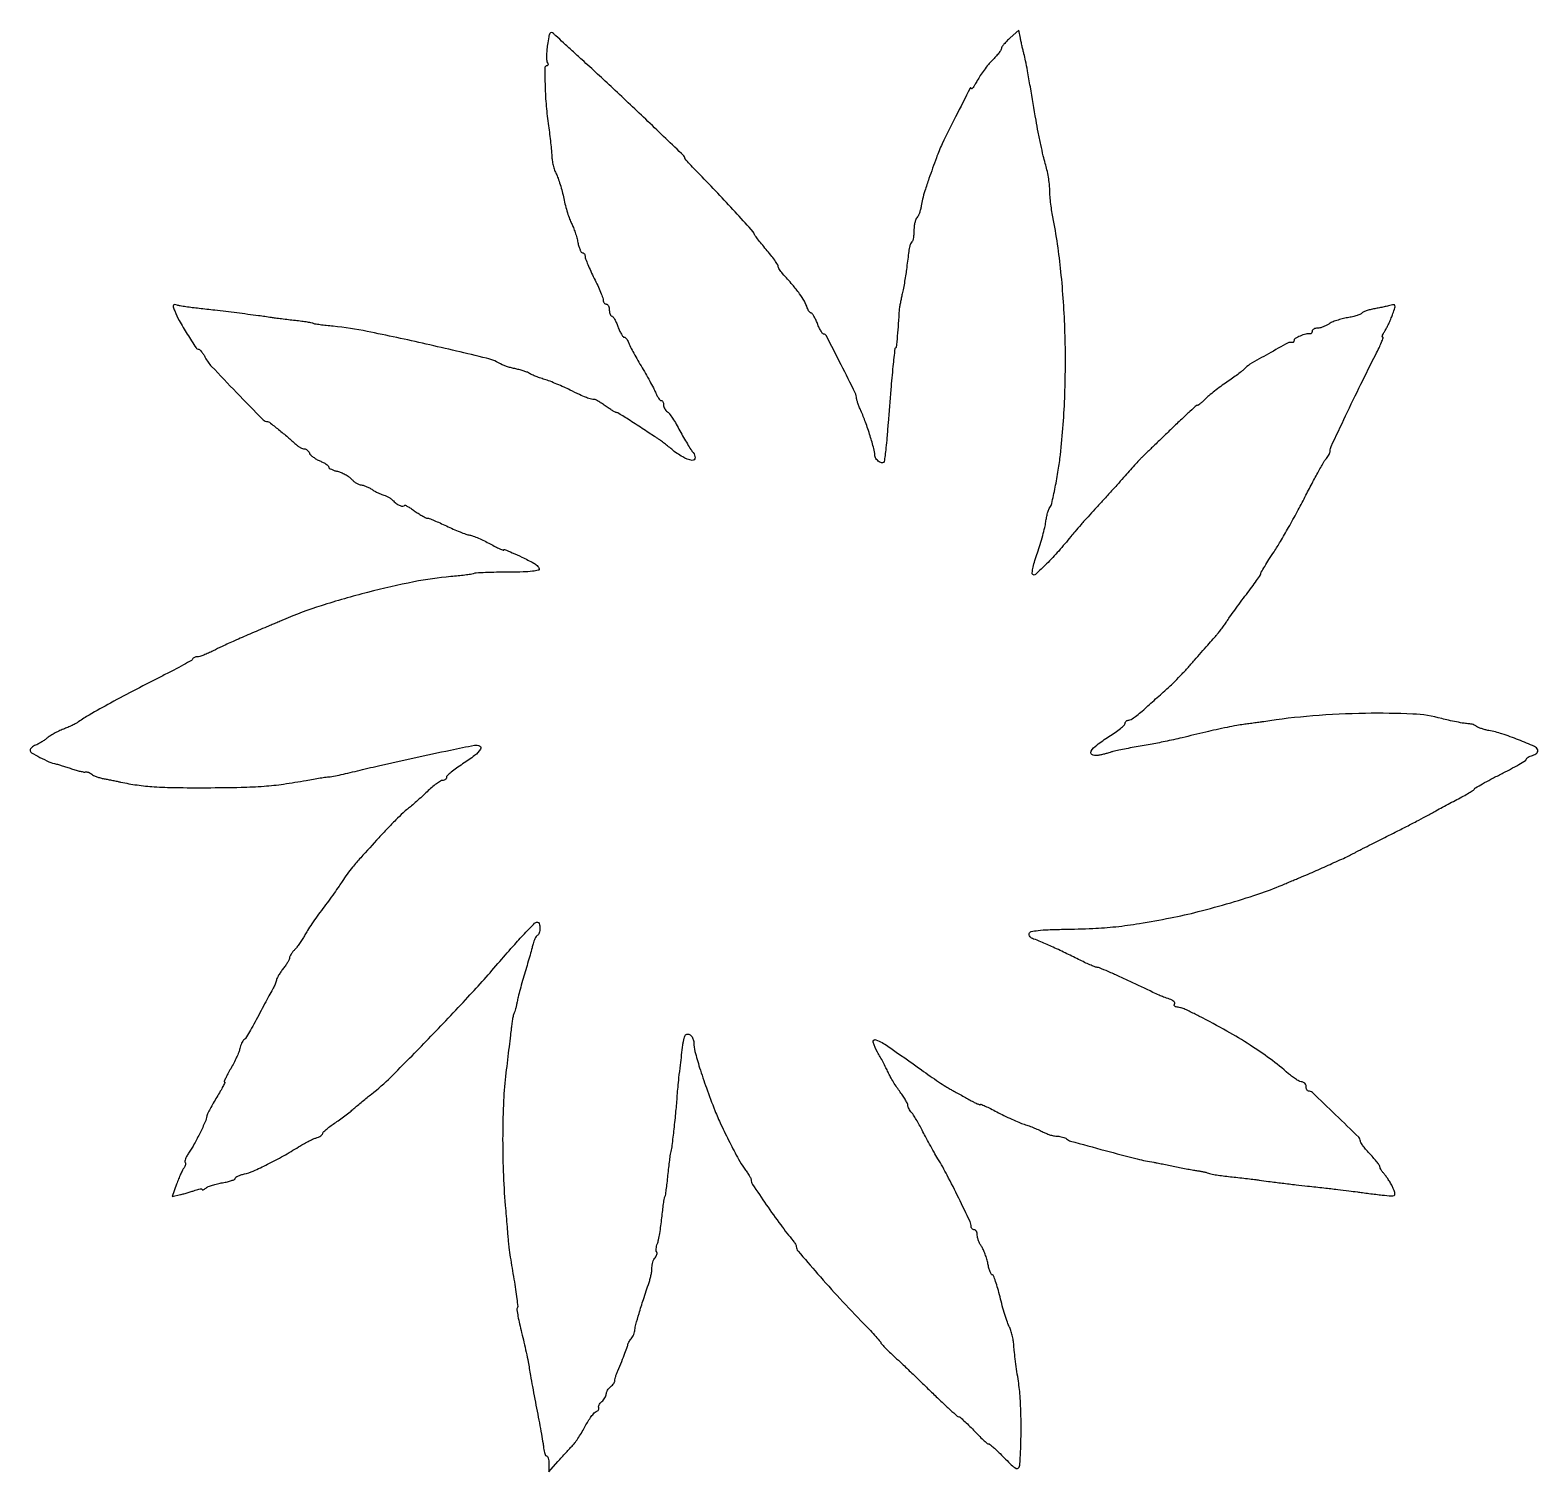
# Model space of a CAD drawing. Extents: x 0 to 500, y 0 to 478.
import ezdxf

# ---------------------------------------------------------------- set-up
doc = ezdxf.new("R2010")
doc.units = 0

msp = doc.modelspace()

# ---------------------------------------------------------------- linework, layer by layer
msp.add_lwpolyline([(171.503629, 473.026386, 0.014492), (171.291082, 471.060439, 0.018338), (171.214262, 469.234309, 0.01659), (171.256259, 467.724426, 0.123774), (171.471518, 467.046086, -0.05618), (171.660894, 466.645211, -0.121438), (171.690471, 466.30766, -0.19052), (171.561543, 466.088028, -0.167802), (171.309017, 466.001266, 0.41498), (170.630933, 465.323529, 0.006433), (170.715276, 459.263837, 0.014513), (171.08741, 452.60262, 0.015335), (171.84227, 446.096053, -0.00488), (172.22256, 443.325443, -0.004421), (172.562263, 440.455212, -0.004429), (172.820883, 437.880427, -0.014115), (172.929723, 436.155733, 0.031144), (173.073262, 434.68157, 0.020599), (173.412262, 433.013722, 0.020752), (173.877895, 431.413818, 0.037368), (174.408937, 430.155733, -0.033206), (175.010169, 428.763778, -0.011134), (175.705256, 426.65976, -0.011024), (176.373115, 424.290529, -0.012383), (176.908215, 421.983875, 0.013122), (177.448967, 419.668404, 0.011404), (178.133929, 417.272628, 0.011544), (178.85355, 415.132466, 0.032792), (179.484957, 413.691635, -0.025154), (180.083805, 412.379934, -0.013663), (180.692694, 410.715287, -0.013582), (181.221031, 408.983876, -0.020894), (181.573902, 407.45776, 0.023339), (181.887029, 406.133059, 0.034911), (182.29309, 405.015717, 0.037911), (182.727114, 404.21009, 0.255569), (183.111291, 404, -0.139231), (183.450489, 403.903679, -0.099674), (183.740047, 403.632812, -0.085228), (183.935714, 403.227751, -0.069347), (184.003761, 402.75, 0.08967), (184.146177, 401.975594, 0.007791), (184.885458, 400.104688, 0.010049), (185.853641, 397.889184, 0.007639), (187, 395.5, -0.007639), (188.146359, 393.110816, -0.010049), (189.114542, 390.895312, -0.007791), (189.853823, 389.024406, -0.08967), (189.996239, 388.25, 0.078467), (190.073113, 387.772495, 0.090329), (190.292645, 387.367188, 0.100446), (190.618321, 387.096196, 0.124077), (191, 387, -0.191087), (191.381882, 386.848523, -0.088204), (191.70625, 386.4125, -0.068025), (191.926307, 385.765418, -0.048028), (192, 385, 0.038087), (192.058426, 384.234113, 0.057023), (192.234739, 383.5875, 0.074919), (192.493098, 383.146231, 0.226655), (192.799112, 383, -0.237366), (193.180403, 382.808181, -0.026408), (193.735259, 381.971875, -0.027614), (194.320867, 380.840856, -0.018895), (194.86384, 379.5, 0.019357), (195.40824, 378.159178, 0.028185), (195.998157, 377.028125, 0.027278), (196.558571, 376.194109, 0.235358), (196.948097, 376, -0.168611), (197.303234, 375.876735, -0.057272), (197.696241, 375.485937, -0.049181), (198.063589, 374.91972, -0.039493), (198.34539, 374.25, 0.03837), (198.768181, 373.238872, 0.005498), (199.812272, 371.251563, 0.006219), (201.104775, 368.925496, 0.005275), (202.526456, 366.5, -0.005396), (203.990309, 364.00117, -0.005289), (205.409884, 361.454687, -0.005215), (206.608104, 359.194943, -0.019891), (207.283673, 357.75, 0.022549), (207.782941, 356.696762, 0.031398), (208.328601, 355.807813, 0.032267), (208.847266, 355.163547, 0.210131), (209.219238, 355, -0.179626), (209.517228, 354.889377, -0.091763), (209.770651, 354.573971, -0.071766), (209.942283, 354.104602, -0.051865), (210, 353.54969, 0.074746), (210.092306, 352.935679, 0.052215), (210.367188, 352.2905, 0.051987), (210.771735, 351.712887, 0.071823), (211.25, 351.29969, -0.093404), (211.892779, 350.694358, -0.011795), (212.983196, 349.119284, -0.013513), (214.194934, 347.164553, -0.010849), (215.394924, 345, 0.007548), (216.614442, 342.765569, 0.007866), (217.884675, 340.599762, 0.00762), (219.039939, 338.762807, 0.033857), (219.80546, 337.743869, -0.187256), (220.443646, 335.949966, -0.451011), (219.490228, 335.155072, -0.094463), (216.326625, 336.276945, -0.041672), (212.681003, 338.838242, 0.005643), (211.342389, 339.930634, 0.005357), (209.956295, 341.011859, 0.005326), (208.710189, 341.941756, 0.018789), (207.881585, 342.5, -0.005129), (206.937777, 343.099043, -0.000794), (205.082279, 344.307813, -0.000886), (202.898442, 345.740954, -0.00077), (200.615459, 347.25, 0.004378), (198.406911, 348.687053, 0.006574), (196.452852, 349.898438, 0.003025), (194.775952, 350.893953, 0.133204), (194.384953, 351, -0.128429), (194.02499, 351.09401, -0.007757), (193.051407, 351.659795, -0.011193), (191.904674, 352.385679, -0.008015), (190.65437, 353.24611, 0.009309), (189.409475, 354.098079, 0.013592), (188.279721, 354.79753, 0.008999), (187.323254, 355.331508, 0.183117), (187, 355.373429, -0.130079), (186.085821, 355.396698, -0.021474), (184.400416, 355.968529, -0.017935), (182.107999, 356.953745, -0.006925), (179, 358.476692, 0.011274), (176.985589, 359.442138, 0.007604), (174.646875, 360.456312, 0.007662), (172.353944, 361.368522, 0.015078), (170.5, 362.010101, -0.009141), (168.895263, 362.544192, -0.010439), (167.38125, 363.114846, -0.009671), (166.119472, 363.649309, -0.056605), (165.5, 364.01485, 0.067574), (164.898941, 364.35204, 0.014275), (163.765625, 364.762846, 0.014705), (162.413276, 365.166104, 0.013482), (161, 365.502124, -0.010146), (159.586707, 365.828205, -0.01121), (158.234375, 366.201698, -0.010651), (157.096565, 366.570172, -0.055009), (156.5, 366.854233, 0.079618), (151.33241, 369.011096, 0.003131), (131.272248, 373.713119, 0.005582), (111.765343, 377.92831, 0.02673), (100.510587, 379.608644, -0.004736), (98.173111, 379.853166, -0.006798), (96.107697, 380.117517, -0.003908), (94.377307, 380.376753, -0.09959), (93.932691, 380.541599, 0.094589), (93.495737, 380.708548, 0.004391), (91.924332, 380.974339, 0.007143), (90.042117, 381.248203, 0.005056), (87.922104, 381.504024, -0.00187), (85.662868, 381.762053, -0.001758), (83.358368, 382.042206, -0.001748), (81.316737, 382.30494, -0.006075), (80, 382.495373, 0.006125), (75.699467, 383.116896, 0.001458), (68.525056, 384.042919, 0.001556), (61.202451, 384.943234, 0.004212), (56, 385.52203, -0.00559), (53.765926, 385.776815, -0.006091), (51.601272, 386.075059, -0.005743), (49.755135, 386.374096, -0.029708), (48.749011, 386.611233, 0.042204), (47.836511, 386.802398, 0.331669), (47.482849, 386.600678, 0.180601), (47.453273, 386.059448, 0.015142), (47.919286, 384.712293, 0.037645), (49.409064, 381.53608, 0.011931), (52.091043, 377.038356, 0.00493), (55.019129, 372.48431, 0.252554), (55.916795, 372, -0.202091), (56.287266, 371.843886, -0.027), (56.857916, 371.192187, -0.027721), (57.478898, 370.30327, -0.019997), (58.074095, 369.25, 0.07076), (60.140244, 366.329096, 0.003381), (68.440742, 357.660326, 0.001513), (77.301464, 348.585998, 0.201222), (78.698606, 348, -0.167937), (79.327208, 347.782741, -0.002588), (82.372626, 345.366458, -0.007568), (85.444752, 342.825627, -0.010838), (88.083888, 340.474092, 0.033656), (88.778328, 339.909969, 0.031908), (89.554273, 339.433015, 0.033513), (90.295397, 339.101742, 0.088566), (90.865273, 339, -0.104037), (91.363434, 338.895211, -0.066697), (91.869768, 338.58627, -0.062782), (92.307197, 338.130027, -0.068241), (92.60324, 337.591557, 0.105479), (93.009341, 336.967077, 0.034232), (93.84509, 336.240561, 0.032379), (94.911421, 335.53824, 0.031257), (96.071855, 334.970237, -0.021772), (97.193379, 334.447394, -0.030581), (98.139857, 333.87887, -0.031024), (98.828416, 333.339955, -0.214367), (99, 332.958135, 0.242326), (99.179752, 332.609027, 0.03995), (99.85079, 332.206818, 0.036262), (100.786844, 331.824655, 0.024735), (101.896308, 331.522775, -0.042893), (103.133938, 331.137302, -0.029593), (104.458437, 330.502654, -0.02993), (105.668402, 329.734171, -0.052433), (106.551295, 328.943319, 0.035205), (107.326141, 328.199678, 0.035043), (108.198795, 327.57085, 0.037244), (109.038015, 327.134049, 0.10171), (109.690171, 327, -0.07537), (110.382674, 326.895015, -0.023501), (111.373649, 326.535632, -0.022897), (112.458001, 326.024235, -0.023397), (113.483013, 325.419173, 0.018393), (114.5103, 324.798828, 0.017284), (115.601604, 324.241855, 0.017551), (116.602875, 323.815867, 0.055412), (117.307265, 323.631166, -0.072754), (117.968446, 323.433156, -0.028687), (118.807109, 322.981948, -0.027652), (119.671701, 322.382496, -0.030977), (120.430864, 321.711993, 0.038872), (121.563128, 320.743313, 0.065971), (122.656795, 320.148342, 0.09151), (123.587269, 319.975202, 0.197255), (124.25, 320.24611, -0.331354), (124.449338, 320.273717, -0.007212), (125.353159, 319.76013, -0.013544), (126.427073, 319.089457, -0.008361), (127.65437, 318.24611, 0.012538), (128.928724, 317.386012, 0.015902), (130.14901, 316.659795, 0.013956), (131.194207, 316.119485, 0.112775), (131.717217, 316, -0.092394), (132.302819, 315.890856, -0.00577), (133.944855, 315.234875, -0.008366), (135.890569, 314.393046, -0.006103), (138.024934, 313.39532, 0.009262), (140.259802, 312.367771, 0.009532), (142.510025, 311.433931, 0.009315), (144.489522, 310.698601, 0.039435), (145.711417, 310.375885, -0.044418), (146.886323, 310.053043, -0.012559), (148.648854, 309.344858, -0.012551), (150.608428, 308.440757, -0.012954), (152.49933, 307.448431, 0.008214), (154.225873, 306.521382, 0.014699), (155.677928, 305.825438, 0.009737), (156.834083, 305.339254, 0.529987), (157, 305.451816, -0.534463), (157.268264, 305.631093, -0.005047), (159.84633, 304.533064, -0.010326), (163.031048, 303.059406, -0.005388), (166.940481, 301.098987, -0.044647), (167.519431, 300.732112, -0.036383), (168.068073, 300.244284, -0.037708), (168.509243, 299.716118, -0.074829), (168.756288, 299.231137, -0.440261), (168.461809, 298.701826, -0.029936), (166.562628, 298.368401, -0.021783), (163.500931, 298.15257, -0.006187), (158.728519, 298.083634, 0.004324), (154.640647, 298.039819, 0.00594), (150.966349, 297.924971, 0.003932), (147.892363, 297.768088, 0.068603), (146.912712, 297.573735, -0.044391), (146.040058, 297.356373, -0.005864), (144.152484, 297.083322, -0.006765), (141.90082, 296.815466, -0.005627), (139.5, 296.590044, 0.028438), (127.242423, 294.872358, 0.014003), (111.890516, 291.37338, 0.013992), (96.493792, 286.944718, 0.024128), (84, 282.294667, -0.000319), (82.513381, 281.659266, -0.00027), (80.940625, 280.989236, -0.000272), (79.506193, 280.37997, -0.000761), (78.5, 279.955046, 0.002288), (72.784701, 277.520824, 0.003345), (67.776935, 275.320972, 0.003778), (63.627255, 273.427089, 0.009627), (60.655499, 271.973322, -0.012723), (59.086665, 271.217859, -0.014625), (57.551934, 270.579663, -0.013795), (56.22765, 270.115313, -0.07757), (55.488833, 270, 0.052359), (54.958379, 269.944299, 0.054085), (54.457136, 269.779688, 0.059887), (54.057314, 269.537293, 0.122593), (53.833333, 269.25, -0.158834), (53.448832, 268.823158, -0.002996), (50.807292, 267.322933, -0.006988), (47.664951, 265.620351, -0.004581), (44, 263.742964, 0.004281), (35.090893, 259.18599, 0.004877), (26.642321, 254.667466, 0.004454), (19.544881, 250.699475, 0.026921), (16, 248.414695, -0.033734), (15.19072, 247.90855, -0.010506), (13.9125, 247.258528, -0.010449), (12.449999, 246.590368, -0.011342), (11, 246.002856, 0.019711), (9.513481, 245.37139, 0.015108), (7.940625, 244.569805, 0.01535), (6.51264, 243.728823, 0.034614), (5.5, 242.987174, -0.021261), (4.606185, 242.295167, -0.016208), (3.573437, 241.612784, -0.016475), (2.562196, 241.035756, -0.036592), (1.75, 240.680397, 0.048289), (1.080563, 240.368678, 0.054887), (0.514062, 239.945171, 0.06283), (0.126977, 239.47967, 0.14301), (0, 239.044805, 0.262865), (0.474957, 238.203807, 0.014069), (3.243543, 236.638919, 0.022149), (6.237387, 235.222025, 0.046524), (8.690349, 234.450412, -0.019265), (9.372465, 234.276014, -0.003314), (10.650117, 233.88713, -0.003605), (12.144523, 233.409577, -0.003214), (13.690349, 232.892253, 0.011542), (15.211767, 232.411121, 0.014834), (16.632148, 232.043079, 0.01266), (17.823472, 231.803377, 0.112191), (18.35526, 231.830101, -0.110019), (18.76752, 231.852593, -0.046254), (19.307566, 231.710607, -0.042796), (19.879263, 231.444894, -0.043054), (20.396148, 231.086189, 0.063897), (21.051388, 230.670713, 0.021245), (22.102737, 230.232393, 0.020755), (23.321035, 229.84078, 0.02219), (24.540888, 229.561415, -0.002429), (25.855906, 229.314482, -0.001603), (27.365136, 229.018461, -0.001613), (28.830748, 228.721191, -0.003126), (30, 228.472471, 0.019581), (35.442144, 227.500779, 0.017971), (41.101668, 226.923835, 0.013086), (48.204686, 226.643253, 0.004491), (58.5, 226.598682, 0.004062), (69.952388, 226.74501, 0.013192), (77.539055, 227.103999, 0.016914), (84.035702, 227.805027, 0.010937), (91.5, 229.034041, -0.003722), (93.907216, 229.46616, -0.004469), (96.178125, 229.83552, -0.003845), (98.09509, 230.114677, -0.029583), (99, 230.185193, 0.044154), (99.959255, 230.288101, 0.003687), (102.409375, 230.791134, 0.004892), (105.326617, 231.44242, 0.003757), (108.5, 232.208746, -0.005907), (115.450172, 233.855523, -0.001324), (127.334039, 236.49038, -0.001396), (139.347267, 239.085415, -0.004644), (147.262895, 240.695477, -0.161341), (149.015679, 240.468911, -0.446621), (149.32133, 239.414881, -0.089973), (147.366378, 237.262212, -0.021238), (143.373832, 234.462441, 0.012471), (141.314944, 233.071837, 0.018167), (139.578563, 231.737238, 0.013878), (138.241985, 230.566411, 0.208874), (138, 230.012421, -0.125533), (137.901509, 229.62631, -0.100779), (137.624247, 229.297399, -0.090146), (137.209507, 229.076333, -0.077633), (136.720842, 229, 0.140393), (136.012347, 228.797064, 0.017984), (134.687597, 227.902588, 0.019887), (133.161843, 226.694744, 0.015364), (131.595419, 225.264131, -0.006439), (129.928455, 223.686215, -0.005203), (128.099555, 222.034022, -0.00526), (126.379699, 220.544493, -0.013489), (125.095744, 219.514131, 0.028915), (123.661032, 218.288181, 0.005542), (121.215815, 215.888526, 0.005889), (118.422553, 213.019045, 0.005393), (115.613542, 210, 0.001113), (109.585063, 203.349303, 0.008902), (106.868105, 200.228531, 0.018072), (105.110541, 197.975086, 0.015815), (103.436703, 195.5, -0.010954), (102.411254, 193.95145, -0.003213), (100.769621, 191.61875, -0.003226), (98.888209, 189.017172, -0.003458), (97.016088, 186.5, 0.006221), (95.179883, 184.002408, 0.00622), (93.406204, 181.459646, 0.006103), (91.912911, 179.202272, 0.024397), (91.084489, 177.766879, -0.019454), (90.413036, 176.576445, -0.012729), (89.552129, 175.256437, -0.01281), (88.646118, 174.011194, -0.023857), (87.840054, 173.058693, 0.020971), (87.135662, 172.236008, 0.024488), (86.540516, 171.397385, 0.024527), (86.113323, 170.649848, 0.118077), (86, 170.176672, -0.115706), (85.881884, 169.673093, -0.017431), (85.385436, 168.754844, -0.018776), (84.708916, 167.69481, -0.015234), (83.907868, 166.610003, 0.016334), (83.093345, 165.501852, 0.017706), (82.375666, 164.371693, 0.01747), (81.831496, 163.364687, 0.077614), (81.629748, 162.725144, -0.038373), (81.498885, 162.159541, -0.018942), (81.251378, 161.464177, -0.018676), (80.9385, 160.75822, -0.025886), (80.602856, 160.152907, 0.014895), (80.086966, 159.268902, 0.001263), (78.834208, 156.953481, 0.001674), (77.355774, 154.182164, 0.001295), (75.762772, 151.152907, -0.005778), (74.164824, 148.179271, -0.008238), (72.672442, 145.579577, -0.005021), (71.366463, 143.438182, -0.112569), (70.85837, 142.926505, 0.107805), (70.480149, 142.552721, 0.033917), (70.090523, 141.854051, 0.0321), (69.749768, 140.992733, 0.030583), (69.515586, 140.080931, -0.045639), (69.179265, 138.917769, -0.012989), (68.44834, 137.182475, -0.012967), (67.517067, 135.257373, -0.013399), (66.496858, 133.404426, 0.008464), (65.544685, 131.714735, 0.015237), (64.830452, 130.2938, 0.010576), (64.335905, 129.168718, 0.534605), (64.448603, 129, -0.549621), (64.556523, 128.830021, -0.007822), (63.920194, 127.529551, -0.012971), (63.044939, 125.914539, -0.007254), (61.901424, 123.994217, 0.007391), (60.706506, 121.986325, 0.009338), (59.66412, 120.093394, 0.007697), (58.848081, 118.484083, 0.071593), (58.610303, 117.744217, -0.061689), (58.0194, 115.772942, -0.01015), (56.341637, 112.160095, -0.011949), (54.418795, 108.457167, -0.024945), (52.713334, 105.692425, 0.023031), (52.016977, 104.573154, 0.034547), (51.525572, 103.533203, 0.037334), (51.265944, 102.687092, 0.257605), (51.382233, 102.284434, -0.166564), (51.537989, 101.966311, -0.08378), (51.519007, 101.514252, -0.068236), (51.334305, 101.000937, -0.052815), (51.00471, 100.505675, 0.054603), (50.536245, 99.796271, 0.011283), (49.881614, 98.447841, 0.011736), (49.190031, 96.838743, 0.010818), (48.554679, 95.154978), (47.082587, 90.982624), (49.791294, 91.637738, 0.008071), (50.99223, 91.948792, 0.005299), (52.365255, 92.343879, 0.00533), (53.694265, 92.757084, 0.010211), (54.75, 93.121675, -0.022157), (55.613055, 93.396836, -0.040513), (56.339062, 93.531459, -0.056287), (56.846528, 93.526338, -0.37876), (57, 93.352804, 0.369065), (57.112781, 93.220823, 0.128442), (57.381762, 93.247517, 0.05881), (57.800283, 93.461107, 0.025844), (58.299614, 93.833695, -0.077102), (59.068834, 94.293559, -0.01921), (60.45133, 94.792748, -0.019175), (62.096248, 95.247546, -0.018212), (63.799614, 95.583948, 0.017277), (65.409365, 95.898738, 0.026955), (66.766137, 96.29118, 0.025183), (67.779913, 96.702947, 0.291517), (68, 97.048353, -0.247512), (68.183397, 97.396136, -0.037659), (68.885307, 97.802669, -0.034819), (69.859266, 98.191771, -0.023571), (71.013812, 98.503034, 0.050477), (73.949492, 99.46636, 0.011434), (78.69863, 101.706861, 0.011969), (83.972591, 104.503782, 0.012846), (88.981743, 107.487658, -0.012442), (90.493723, 108.389978, -0.01067), (92.12745, 109.26523, -0.010801), (93.645783, 109.99659, -0.030063), (94.75, 110.421297, 0.030271), (95.611499, 110.753059, 0.041007), (96.339063, 111.16011, 0.046665), (96.851248, 111.578819, 0.200685), (97, 111.934501, -0.201223), (97.182672, 112.370028, -0.015383), (98.137799, 113.252267, -0.019215), (99.389465, 114.257344, -0.013384), (100.873357, 115.297494, 0.00922), (102.544546, 116.448298, 0.006672), (104.365087, 117.789189, 0.006743), (106.060899, 119.109824, 0.014572), (107.320915, 120.18038, -0.006927), (108.539036, 121.247829, -0.003559), (110.09299, 122.552987, -0.003536), (111.711863, 123.873948, -0.005329), (113.142932, 125, 0.032161), (119.523508, 130.599827, 0.004331), (132.044135, 143.319515, 0.005429), (145.132677, 157.145915, 0.009291), (155.710206, 169, -0.003858), (160.643199, 174.650733, -0.009636), (164.357115, 178.680165, -0.006249), (167.246613, 181.621889, -0.197992), (168.164045, 182, -0.338348), (168.789918, 181.52172, -0.069073), (168.979532, 180.046604, -0.06241), (168.761658, 178.439457, -0.191754), (168.119402, 177.573795, 0.106899), (167.744993, 177.213229, 0.031922), (167.343633, 176.524147, 0.030411), (166.980389, 175.671643, 0.028691), (166.71507, 174.764778, -0.010531), (166.388156, 173.475436, -0.001931), (165.72497, 171.109028, -0.002075), (164.92671, 168.346038, -0.001885), (164.079975, 165.5, 0.004101), (163.232962, 162.60618, 0.004104), (162.43379, 159.699721, 0.004016), (161.77757, 157.152013, 0.01625), (161.440828, 155.584156, -0.010299), (161.203327, 154.410517, -0.011651), (160.926188, 153.29526, -0.010929), (160.648675, 152.360938, -0.060824), (160.430012, 151.886757, 0.083543), (160.2171, 151.364154, 0.008846), (159.951598, 150.070894, 0.01073), (159.693935, 148.507402, 0.008421), (159.479665, 146.8026, -0.00212), (159.217149, 144.477492, -0.000529), (158.76795, 140.679514, -0.00054), (158.244749, 136.335503, -0.000543), (157.713039, 132, 0.019311), (156.935934, 122.825476, 0.010374), (156.650395, 111.46848, 0.010063), (156.840173, 99.409124, 0.011822), (157.519877, 88, -0.000034), (157.812245, 84.489063, -0.000033), (158.104919, 80.96875, -0.000033), (158.360514, 77.889517, -0.00013), (158.516736, 76, 0.013516), (158.725959, 74.092715, 0.003182), (159.182033, 70.917362, 0.003275), (159.753807, 67.271652, 0.003218), (160.376509, 63.612297, -0.005979), (160.945542, 60.152915, -0.008954), (161.352056, 57.118226, -0.004607), (161.624413, 54.559456, -0.164049), (161.490992, 53.985425, 0.177264), (161.376522, 53.428431, 0.006705), (161.723908, 51.29753, 0.011351), (162.233856, 48.751965, 0.00767), (162.925406, 45.873128, -0.005257), (163.698846, 42.720465, -0.004339), (164.458808, 39.343981, -0.004383), (165.102162, 36.233257, -0.011678), (165.489707, 34, 0.006347), (165.87412, 31.635402, 0.001812), (166.530383, 27.976583, 0.001824), (167.30113, 23.852318, 0.001934), (168.087294, 19.813901, -0.002692), (168.839703, 15.917437, -0.00317), (169.508827, 12.219948, -0.002781), (170.036666, 9.09109, -0.01975), (170.224021, 7.563901, 0.028613), (170.362215, 6.581728, 0.043248), (170.603564, 5.753146, 0.052239), (170.902499, 5.170813, 0.253253), (171.218108, 5, -0.272987), (171.519423, 4.822243, -0.054488), (171.770319, 4.222058, -0.043864), (171.943247, 3.366407, -0.027943), (172, 2.351686), (172, -0.296628), (174.991013, 3.101686, -0.0019), (176.275041, 4.549435, -0.00155), (177.660235, 6.089708, -0.001565), (178.944285, 7.49975, -0.004101), (179.877578, 8.501576, 0.032755), (180.760283, 9.565196, 0.011713), (181.880214, 11.188915, 0.011563), (183.028914, 13.032363, 0.01341), (184.033225, 14.83924, -0.017957), (184.997335, 16.537257, -0.021737), (186.025273, 18.053506, -0.020984), (186.9841, 19.236294, -0.12089), (187.640916, 19.692448, 0.06189), (188.120508, 19.948274, 0.092773), (188.450703, 20.287351, 0.121168), (188.582512, 20.653033, 0.166094), (188.505267, 20.991478, -0.182888), (188.42953, 21.381503, -0.073241), (188.601365, 21.906703, -0.059342), (188.976826, 22.478569, -0.044669), (189.51101, 23.009138, 0.044547), (190.080731, 23.574726, 0.040326), (190.562609, 24.250576, 0.04267), (190.89393, 24.930381, 0.092313), (191, 25.5, -0.091356), (191.104738, 26.068458, -0.042832), (191.431234, 26.744314, -0.04053), (191.906328, 27.414534, -0.045132), (192.468029, 27.973467, 0.028522), (193.02051, 28.487901, 0.035863), (193.466781, 29.026069, 0.038791), (193.761498, 29.514315, 0.166773), (193.806548, 29.845912, -0.110235), (193.816167, 30.244815, -0.012665), (194.056266, 31.115674, -0.014777), (194.403208, 32.149084, -0.011545), (194.838518, 33.25, 0.003711), (196.119609, 36.347128, 0.005614), (197.184124, 39.062991, 0.003341), (198.02792, 41.334669, 0.080045), (198.155336, 42, -0.11166), (198.22531, 42.271921, -0.018668), (198.490822, 42.744819, -0.019649), (198.851949, 43.286251, -0.016303), (199.27672, 43.833427, 0.046508), (199.70971, 44.466633, 0.029882), (200.094718, 45.26964, 0.029955), (200.379648, 46.108488, 0.04854), (200.507381, 46.850188, -0.048701), (200.796629, 48.526525, -0.005623), (201.851177, 52.201605, -0.006127), (203.310056, 56.869126, -0.003449), (205.189154, 62.5, 0.018702), (205.576893, 63.79183, 0.015486), (205.894899, 65.192712, 0.015766), (206.106236, 66.496292, 0.039979), (206.153462, 67.453914, -0.049244), (206.210804, 68.298758, -0.03507), (206.433034, 69.221689, -0.035588), (206.773695, 70.080705, -0.061084), (207.189289, 70.72808, 0.045252), (207.565978, 71.275996, 0.061577), (207.793156, 71.830488, 0.077324), (207.846608, 72.307872, 0.187803), (207.706345, 72.626989, -0.178372), (207.537318, 72.993252, -0.042459), (207.541095, 73.675926, -0.038421), (207.681595, 74.508365, -0.029837), (207.956375, 75.385257, 0.039634), (208.316799, 76.619616, 0.008685), (208.729351, 78.794071, 0.00899), (209.118605, 81.332666, 0.008524), (209.424095, 83.928997, -0.004614), (209.696593, 86.412065, -0.006636), (209.987274, 88.60466, -0.003772), (210.270008, 90.442784, -0.098671), (210.443934, 90.909284, 0.099594), (210.617439, 91.377264, 0.003684), (210.898838, 93.250084, 0.006569), (211.187588, 95.482445, 0.004555), (211.457793, 98.012721, -0.003578), (211.729658, 100.606536, -0.004335), (212.023116, 103.034987, -0.003686), (212.302681, 105.073351, -0.029628), (212.493332, 106, 0.03533), (212.871294, 107.949315, 0.002563), (213.504621, 113.395822, 0.00395), (214.110212, 119.269795, 0.005617), (214.548476, 124.5, -0.005318), (214.782306, 127.310684, -0.003919), (215.098734, 130.418179, -0.002536), (215.581317, 134.618587, -0.000682), (216.390445, 141.282748, -0.016167), (216.562873, 142.389756, -0.019536), (216.798454, 143.414734, -0.018512), (217.059002, 144.251081, -0.112059), (217.29955, 144.632884, -0.244263), (218.104272, 144.887338, -0.148357), (219.016241, 144.427003, -0.105597), (219.743864, 143.359685, -0.097292), (220, 142.055818, 0.064982), (220.377165, 139.166004, 0.010591), (221.946586, 133.723465, 0.010849), (224.185569, 127.048246, 0.007237), (227.024999, 119.5, 0.016436), (229.021875, 114.86941, 0.007527), (231.91376, 108.959354, 0.006658), (234.851489, 103.363499, 0.034204), (236.727145, 100.405609, -0.009098), (237.597751, 99.173964, -0.012483), (238.332349, 98.033314, -0.009245), (238.898528, 97.064124, -0.12825), (239, 96.675027, 0.147895), (239.499483, 95.02332, 0.003532), (244.049312, 88.292075, 0.00858), (248.816616, 81.594649, 0.015407), (252.988062, 76.292206, -0.02422), (253.37538, 75.781615, -0.025809), (253.702743, 75.246379, -0.026552), (253.934225, 74.760023, -0.098096), (254, 74.427993, 0.178994), (254.561419, 72.909977, 0.002493), (261.079726, 65.379253, 0.007085), (268.457115, 57.178842, 0.006112), (276.431788, 48.771739, -0.004087), (278.566032, 46.53994, -0.006368), (280.364338, 44.578944, -0.002296), (281.875727, 42.87238, -0.182029), (282, 42.542334, 0.192031), (282.126424, 42.225296, 0.00372), (283.369462, 40.933914, 0.008396), (284.875239, 39.443592, 0.00546), (286.661997, 37.770595, -0.003985), (288.990415, 35.603281, -0.001427), (292.27605, 32.477925, -0.001416), (295.859539, 29.030222, -0.001675), (299.227033, 25.75, 0.004196), (302.307464, 22.779518, 0.006531), (305.017058, 20.276563, 0.002401), (307.373904, 18.176219, 0.182773), (307.839869, 18, -0.179626), (308.274064, 17.838813, -0.006862), (309.585095, 16.678125, -0.011549), (311.110213, 15.224306, -0.007801), (312.784329, 13.5, 0.00736), (314.455559, 11.775631, 0.01097), (315.971726, 10.321875, 0.006239), (317.27611, 9.154631, 0.181321), (317.688492, 9, -0.166656), (318.087608, 8.86317, -0.009802), (319.098656, 8.045312, -0.013943), (320.277762, 6.995102, -0.009761), (321.548903, 5.75, 0.005613), (325.281416, 2.032769, 0.069843), (326.889619, 0.853632, 0.372356), (327.707373, 1.036238, 0.145986), (328.133747, 2.210573, 0.008664), (328.476026, 10.548991, 0.011288), (328.484605, 18.188024, 0.012555), (328.170664, 24.925789, 0.021668), (327.526795, 30.5, -0.004185), (327.026969, 33.808095, -0.004154), (326.581272, 37.132379, -0.004076), (326.239376, 40.04578, -0.016126), (326.101672, 41.844267, 0.029879), (325.947942, 43.318411, 0.019767), (325.604326, 44.986278, 0.019916), (325.139834, 46.586318, 0.036079), (324.616138, 47.844267, -0.033125), (323.988817, 49.326421, -0.00807), (323.158209, 51.849566, -0.008237), (322.298481, 54.779584, -0.008122), (321.531486, 57.75, 0.009538), (320.805483, 60.529136, 0.015226), (320.068305, 62.870312, 0.009093), (319.375965, 64.745524, 0.309043), (319.003572, 65, -0.27556), (318.660492, 65.204615, -0.028965), (318.248157, 66.086561, -0.029354), (317.851188, 67.281539, -0.01915), (317.528658, 68.698931, 0.02326), (317.159103, 70.263453, 0.018748), (316.622223, 71.905726, 0.019136), (316.010422, 73.386846, 0.045287), (315.417367, 74.421437, -0.035505), (314.874757, 75.326581, -0.028042), (314.416352, 76.372726, -0.028802), (314.100271, 77.396967, -0.060508), (314, 78.222506, 0.054303), (313.92593, 78.902499, 0.073999), (313.70625, 79.477861, 0.093637), (313.381565, 79.863978, 0.172913), (313, 80, -0.097059), (312.618332, 80.074793, -0.097457), (312.29375, 80.288065, -0.098397), (312.076413, 80.606422, -0.101053), (312, 80.980646, 0.111856), (311.605665, 82.721288, 0.002491), (307.839033, 90.507821, 0.006286), (304.017722, 98.065981, 0.015389), (300.967764, 103.5, -0.005763), (299.652092, 105.741874, -0.00378), (298.185915, 108.353125, -0.003802), (296.796395, 110.918196, -0.007293), (295.727717, 113, 0.009565), (294.78312, 114.819695, 0.010142), (293.787204, 116.566295, 0.009806), (292.87088, 118.03399, 0.045005), (292.25, 118.821429, -0.036378), (291.77164, 119.407077, -0.033253), (291.367188, 120.073166, -0.034896), (291.087273, 120.718154, -0.085128), (291, 121.227038, 0.114819), (290.858384, 121.835602, 0.016334), (290.250588, 122.97527, 0.017874), (289.425656, 124.2959, 0.014379), (288.448809, 125.656002, -0.015461), (287.364044, 127.173279, -0.010317), (286.212792, 128.972827, -0.010393), (285.167733, 130.765839, -0.020004), (284.419359, 132.250392, 0.009524), (283.708561, 133.73712, 0.005202), (282.783388, 135.534249, 0.005182), (281.80509, 137.341335, 0.008216), (280.92595, 138.8662, -0.067644), (279.493043, 142.214772, -0.621057), (280.385989, 143.011531, -0.056329), (284.324142, 140.882945, -0.003283), (295.5, 132.994667, 0.003923), (298.363294, 130.979149, 0.004272), (301.178125, 129.065964, 0.004015), (303.614979, 127.46808, 0.020942), (305, 126.655689, -0.003347), (306.219634, 125.996837, -0.001371), (307.867188, 125.086636, -0.001356), (309.631224, 124.099491, -0.001735), (311.25, 123.180444, 0.00931), (312.688668, 122.392226, 0.016841), (313.898438, 121.809455, 0.012768), (314.845293, 121.420572, 0.525376), (315, 121.527167, -0.534811), (315.16434, 121.636865, -0.006013), (316.612114, 121.015076, -0.011561), (318.382936, 120.179663, -0.006565), (320.488046, 119.091581, 0.008933), (322.853631, 117.883022, 0.007307), (325.424012, 116.673424, 0.007392), (327.821476, 115.630136, 0.019224), (329.584716, 114.972041, -0.010508), (331.160093, 114.415146, -0.007345), (332.912722, 113.724268, -0.007413), (334.57371, 113.012189, -0.015267), (335.84667, 112.396705, 0.026984), (337.01279, 111.866206, 0.021385), (338.322772, 111.417174, 0.02186), (339.576833, 111.105298, 0.049297), (340.55, 111.006161, -0.037007), (341.404563, 110.940241, -0.032724), (342.276875, 110.748477, -0.034187), (343.041261, 110.469311, -0.079817), (343.55, 110.137592, 0.11821), (344.903877, 109.394834, 0.001018), (356.41642, 106.277741, 0.003377), (367.055682, 103.497221, 0.021692), (372.5, 102.362415, -0.006485), (373.586222, 102.170262, -0.001561), (375.38125, 101.822844, -0.001602), (377.439063, 101.411042, -0.001589), (379.5, 100.984917, 0.002907), (381.597632, 100.556969, 0.002651), (383.765625, 100.139712, 0.002651), (385.707091, 99.787357, 0.0086), (387, 99.58264, -0.011649), (388.06706, 99.407006, -0.009356), (389.20625, 99.169978, -0.009479), (390.251339, 98.911114, -0.023711), (391, 98.671973, 0.044459), (391.914777, 98.42103, 0.006447), (393.821875, 98.101547, 0.00726), (396.092828, 97.784838, 0.006159), (398.5, 97.514765, -0.002115), (401.017152, 97.252951, -0.001911), (403.61875, 96.961161, -0.001913), (405.947432, 96.681932, -0.006092), (407.5, 96.470503, 0.004341), (410.591477, 96.038473, 0.001515), (415.048208, 95.468782, 0.00155), (419.687486, 94.904634, 0.002782), (423.5, 94.474505, -0.000992), (428.928712, 93.881703, -0.001678), (433.474723, 93.360709, -0.001986), (437.191162, 92.907171, -0.004491), (440, 92.527406, 0.003495), (441.675048, 92.297533, 0.001607), (443.85994, 92.020375, 0.001592), (446.160404, 91.743501, 0.002204), (448.225327, 91.510865, 0.006079), (451.342251, 91.21191, 0.138451), (452.216508, 91.381579, 0.34459), (452.477977, 91.936598, 0.034986), (452.027664, 93.427239, 0.028353), (451.54448, 94.509186, 0.016164), (450.846365, 95.760104, 0.016105), (450.059848, 96.977617, 0.025588), (449.302336, 97.959865, -0.016288), (448.612251, 98.821088, -0.020132), (448.029436, 99.668084, -0.018908), (447.602753, 100.405378, -0.122307), (447.5, 100.819155, 0.154785), (447.35725, 101.26923, 0.010398), (446.546672, 102.369223, 0.01417), (445.497854, 103.655136, 0.0101), (444.254627, 105.036734, -0.012012), (443.011258, 106.429164, -0.016285), (441.961224, 107.748255, -0.013225), (441.164306, 108.880498, -0.146467), (441.004627, 109.404134, 0.200588), (440.46432, 110.678384, 0.001782), (432.807088, 118.107357, 0.001838), (425.109495, 125.468038, 0.192152), (423.77638, 126, -0.185696), (423.479979, 126.114013, -0.089931), (423.228062, 126.440625, -0.069773), (423.057296, 126.926, -0.049785), (423, 127.5, 0.086725), (422.899901, 128.072763, 0.094172), (422.612282, 128.559375, 0.10022), (422.183606, 128.884858, 0.112885), (421.680108, 129, -0.115906), (420.977041, 129.165199, -0.021903), (419.815597, 129.807813, -0.022345), (418.498242, 130.697209, -0.01886), (417.186299, 131.75, 0.018629), (411.068847, 136.66371, 0.017073), (404.425843, 141.260417, 0.015125), (396.755357, 145.867946, 0.009399), (387.5, 150.826979, 0.002852), (384.204463, 152.490135, 0.019599), (382.549146, 153.234284, 0.036794), (381.313494, 153.629732, 0.02968), (379.940983, 153.875, -0.096364), (379.579108, 153.990769, -0.151385), (379.35396, 154.223635, -0.154862), (379.302854, 154.538758, -0.10212), (379.429736, 154.88631, 0.239854), (379.462479, 155.281039, 0.105432), (379.158964, 155.726459, 0.070535), (378.556667, 156.15802, 0.041531), (377.738753, 156.501788, -0.007971), (375.770003, 157.177913, -0.01791), (374.304934, 157.767443, -0.00616), (372.215334, 158.727553, -0.000246), (364.657576, 162.318103, 0.003753), (360.812028, 164.112103, 0.005529), (357.406079, 165.624693, 0.002728), (354.500448, 166.858058, 0.099317), (353.792905, 167, -0.090748), (353.166825, 167.114575, -0.008548), (351.709314, 167.695195, -0.010727), (349.985199, 168.460269, -0.008241), (348.135328, 169.366622, 0.005843), (343.728712, 171.551931, 0.005381), (339.150079, 173.695871, 0.005053), (335.074321, 175.501626, 0.02349), (332.666842, 176.407754, -0.06665), (331.997246, 176.728001, -0.08425), (331.494545, 177.193804, -0.100384), (331.23286, 177.728313, -0.145257), (331.250266, 178.250526, -0.261778), (331.914334, 178.853135, -0.025584), (334.127495, 179.24146, -0.020919), (337.48425, 179.512951, -0.006369), (342.583424, 179.646238, 0.007704), (352.288917, 179.925863, 0.015414), (359.941598, 180.501175, 0.014784), (367.745075, 181.564501, 0.006511), (378, 183.409584, 0.015026), (387.270337, 185.493209, 0.009366), (398.005469, 188.462741, 0.009375), (408.283943, 191.725213, 0.020455), (416, 194.691413, -0.001013), (417.486623, 195.330278, -0.00086), (419.059375, 195.999188, -0.000866), (420.493985, 196.603504, -0.00244), (421.5, 197.019468, 0.006789), (424.379824, 198.239645, 0.001272), (429.617977, 200.559336, 0.001029), (434.881724, 202.919391, 0.010953), (437, 203.930779, 0.001385), (437.716125, 204.294659, 0.000637), (438.646875, 204.772343, 0.000631), (439.624666, 205.277309, 0.000875), (440.5, 205.732706, -0.002822), (441.756011, 206.37995, -0.000297), (444.703125, 207.875457, -0.000367), (448.215858, 209.652127, -0.000294), (452, 211.559786, 0.001836), (455.857068, 213.519149, 0.002001), (459.590625, 215.451962, 0.001875), (462.774504, 217.131637, 0.009876), (464.5, 218.094432, -0.00639), (466.025473, 218.95962, -0.002252), (468.234375, 220.162446, -0.002235), (470.674338, 221.462846, -0.00262), (473, 222.673481, 0.006892), (475.129629, 223.8053, 0.01), (476.974731, 224.86734, 0.006019), (478.484695, 225.802112, 0.144905), (478.807595, 226.172784, -0.155793), (479.156107, 226.556063, -0.003018), (481.50479, 227.893775, -0.006965), (484.299855, 229.41264, -0.004576), (487.557595, 231.086717, 0.006366), (490.793707, 232.764355, 0.010059), (493.520043, 234.293362, 0.004426), (495.774486, 235.645013, 0.26117), (496, 236.047302, -0.21203), (496.139407, 236.361267, -0.048104), (496.618448, 236.717131, -0.04174), (497.299162, 237.053843, -0.030046), (498.105356, 237.3173, 0.058557), (498.879883, 237.620171, 0.081479), (499.470523, 238.071359, 0.103634), (499.790836, 238.59459, 0.167683), (499.796274, 239.111179, 0.212239), (498.748629, 240.25849, 0.008649), (493.454806, 242.466814, 0.015915), (487.943859, 244.454009, 0.033625), (483.540888, 245.564339, -0.018221), (482.331678, 245.829974, -0.018232), (481.145254, 246.182905, -0.018402), (480.134739, 246.566035, -0.066007), (479.540888, 246.914796, 0.052841), (479.03379, 247.230787, 0.030061), (478.365136, 247.506871, 0.029707), (477.650471, 247.706256, 0.042884), (477, 247.789286, -0.029725), (475.446095, 247.946258, -0.006968), (472.869042, 248.399364, -0.007584), (470.168198, 248.955711, -0.014105), (468, 249.501321, 0.058072), (458.395279, 251.038689, 0.014935), (442.659372, 251.240678, 0.015495), (425.204529, 250.401853, 0.019026), (409, 248.496308, -0.003493), (407.748784, 248.309612, -0.001291), (405.98301, 248.063384, -0.001279), (404.054233, 247.804526, -0.00154), (402.240035, 247.57145, 0.014283), (400.053016, 247.233625, 0.004524), (396.810925, 246.607183, 0.004513), (393.207211, 245.84306, 0.005003), (389.740035, 245.03865, -0.001957), (381.884715, 243.16566, -0.005149), (376.234232, 241.902971, -0.006405), (371.326613, 240.924757, -0.005077), (366, 239.989644, 0.005054), (363.401336, 239.533556, 0.006084), (360.96875, 239.05053, 0.005251), (358.932129, 238.597914, 0.04025), (358, 238.299696, -0.028391), (357.23654, 238.035346, -0.010529), (356.135906, 237.747841, -0.010394), (354.919334, 237.483875, -0.012346), (353.76053, 237.287124, -0.158413), (352.019333, 237.587307, -0.434554), (351.727404, 238.658827, -0.092163), (353.622846, 240.744341, -0.020054), (357.626168, 243.537559, 0.012471), (359.685056, 244.928163, 0.018167), (361.421437, 246.262762, 0.013878), (362.758015, 247.433589, 0.208874), (363, 247.987579, -0.122504), (363.096156, 248.374149, -0.10027), (363.367188, 248.704243, -0.090697), (363.77252, 248.927029, -0.079465), (364.25, 249.005589, 0.143079), (364.969408, 249.219251, 0.013933), (366.482729, 250.256332, 0.016764), (368.244184, 251.629575, 0.012501), (370.095461, 253.255589, -0.001576), (372.067682, 255.065665, -0.001277), (374.194214, 256.995124, -0.00129), (376.16418, 258.764169, -0.003347), (377.595461, 260.025686, 0.018578), (379.073186, 261.410342, 0.005297), (381.262417, 263.667352, 0.005326), (383.681236, 266.269458, 0.005624), (386, 268.876138, -0.00073), (388.229121, 271.431988, -0.000822), (390.378796, 273.881355, -0.000751), (392.214162, 275.959365, -0.004478), (393.183136, 277.033588, 0.017194), (393.955429, 277.934823, 0.007958), (394.899194, 279.155375, 0.007872), (395.851224, 280.470635, 0.01085), (396.661483, 281.683136, -0.012075), (397.658834, 283.167725, -0.003159), (399.331024, 285.500062, -0.003208), (401.269863, 288.132864, -0.003279), (403.228347, 290.721331, 0.004666), (405.056982, 293.152168, 0.007061), (406.598327, 295.304375, 0.003178), (407.868082, 297.156324, 0.14977), (408, 297.586848, -0.133477), (408.11945, 298.026331, -0.002783), (409.287182, 299.990683, -0.006284), (410.702651, 302.276374, -0.004166), (412.381897, 304.865517, 0.012486), (414.468815, 308.203608, 0.004826), (417.200367, 312.929246, 0.004775), (420.064235, 318.110947, 0.005882), (422.631897, 323, -0.003681), (424.970765, 327.501425, -0.005063), (427.143432, 331.510045, -0.003303), (429.020804, 334.83963, -0.059473), (429.75, 335.821429, 0.038861), (430.228369, 336.413053, 0.034137), (430.632813, 337.097019, 0.035699), (430.911911, 337.767596, 0.080933), (431, 338.30824, -0.109873), (431.324093, 339.765281, -0.000992), (436.113934, 349.946886, -0.003773), (441.168599, 360.430844, -0.004481), (446.104159, 370.25, 0.008333), (447.191658, 372.455724, 0.014832), (448.001817, 374.310938, 0.009718), (448.562846, 375.789603, 0.518705), (448.414603, 376, -0.445765), (448.270528, 376.160299, -0.059325), (448.385122, 376.660937, -0.038071), (448.708742, 377.386324, -0.019141), (449.219458, 378.25, 0.023237), (449.855833, 379.346579, 0.01107), (450.576104, 380.810554, 0.010947), (451.262664, 382.376504, 0.015281), (451.80239, 383.807207, 0.008955), (452.430906, 385.754098, 0.125631), (452.463286, 386.4828, 0.365309), (452.114992, 386.755776, 0.062474), (451.217923, 386.610524, -0.014487), (450.310269, 386.372624, -0.004221), (448.899833, 386.058815, -0.004238), (447.304886, 385.732168, -0.004524), (445.738955, 385.439955, 0.016988), (444.262567, 385.126184, 0.022119), (442.937547, 384.734222, 0.020512), (441.885097, 384.322543, 0.151989), (441.483714, 383.973649, -0.160416), (441.067043, 383.623333, -0.018035), (439.887791, 383.19966, -0.020417), (438.406525, 382.792869, -0.01523), (436.74476, 382.461668, 0.020909), (434.974951, 382.087993, 0.018494), (433.167474, 381.55476, 0.018889), (431.574853, 380.95232, 0.052358), (430.527494, 380.374655, -0.03623), (429.641945, 379.848371, -0.028115), (428.612272, 379.403805, -0.028825), (427.599656, 379.097509, -0.059093), (426.777494, 379, 0.054303), (426.097501, 378.92593, 0.073999), (425.522139, 378.70625, 0.093637), (425.136022, 378.381565, 0.172913), (425, 378, -0.074993), (424.943594, 377.626037, -0.100285), (424.779688, 377.325519, -0.11815), (424.535654, 377.145198, -0.13694), (424.25, 377.108151, 0.100863), (422.901269, 377.030066, 0.035503), (421.058526, 376.399187, 0.030787), (419.39683, 375.570967, 0.267859), (419, 374.883369, -0.088418), (418.942911, 374.563054, -0.124462), (418.779688, 374.324679, -0.13664), (418.53567, 374.206461, -0.117343), (418.25, 374.221922, 0.198743), (417.021549, 374.09285, 0.002935), (410.52444, 370.518726, 0.00543), (404.381182, 367.004124, 0.082231), (402.5, 365.436879, -0.046172), (401.847877, 364.809045, -0.006754), (400.396002, 363.680756, -0.007586), (398.636818, 362.392829, -0.006443), (396.741711, 361.085438, 0.01018), (394.737322, 359.680434, 0.008308), (392.649229, 358.098494, 0.00841), (390.775617, 356.577843, 0.021702), (389.491711, 355.400802, -0.010019), (388.535188, 354.481865, -0.019654), (387.73194, 353.796992, -0.021532), (387.134684, 353.367299, -0.59651), (387, 353.440023, 0.648172), (386.84795, 353.508037, 0.001564), (384.500437, 351.395822, 0.005288), (381.754711, 348.85637, 0.003023), (378.490851, 345.735477, -0.000137), (375.141051, 342.495195, -0.000187), (372.116764, 339.573572, -0.000123), (369.575041, 337.121171, -0.00212), (368.740851, 336.323491, 0.016129), (368.015356, 335.589759, 0.002153), (366.542625, 333.987155, 0.002489), (364.813888, 332.07055, 0.00209), (363, 330.022125, -0.002457), (360.883264, 327.635226, -0.001259), (358.20625, 324.661357, -0.001251), (355.433627, 321.612195, -0.001883), (353, 318.969311, 0.003323), (350.710952, 316.469025, 0.003023), (348.38125, 313.858572, 0.003024), (346.326058, 311.498878, 0.009751), (345, 309.895413, -0.013061), (340.977461, 305.096411, -0.015683), (336.940284, 300.806784, -0.008125), (333.288221, 297.278992, -0.404419), (332.372306, 297.294361, -0.239505), (332.184464, 297.870348, -0.014393), (332.527619, 299.717397, -0.019028), (333.105414, 301.975271, -0.012699), (333.92984, 304.514187, 0.009875), (334.842858, 307.272796, 0.008581), (335.692355, 310.197124, 0.008663), (336.369982, 312.870703, 0.024987), (336.713905, 314.750688, -0.016793), (336.964912, 316.262233, -0.018545), (337.310392, 317.703746, -0.018249), (337.693733, 318.905391, -0.084342), (338.050948, 319.53866, 0.116933), (338.696464, 320.878178, 0.004654), (339.818427, 326.222067, 0.009009), (340.851288, 331.910304, 0.012818), (341.547629, 337, 0.018483), (343.019845, 357.028742, 0.017026), (343.068612, 377.669503, 0.01742), (341.734077, 397.701165, 0.022668), (339.0472, 415.88649, -0.01102), (338.646148, 418.223167, -0.008451), (338.307615, 420.791872, -0.008557), (338.072535, 423.207193, -0.01998), (338, 425.021655, 0.028554), (337.898208, 426.802641, 0.013232), (337.573197, 429.098202, 0.013058), (337.103552, 431.498441, 0.017724), (336.547053, 433.635165, -0.014929), (335.879053, 436.142473, -0.004932), (335.044837, 439.86158, -0.004906), (334.200482, 444.006107, -0.005549), (333.473436, 448, 0.000367), (331.58737, 459.006947, 0.002558), (330.633842, 464.382585, 0.005168), (329.996695, 467.677699, 0.01393), (329.454909, 470, -0.005862), (329.167053, 471.149694, -0.003315), (328.843832, 472.549171, -0.003309), (328.536579, 473.964786, -0.005432), (328.297491, 475.167389), (327.797251, 477.834778), (324.898625, 475.252091, 0.016239), (323.788576, 474.196411, 0.021387), (322.851471, 473.160279, 0.019467), (322.157536, 472.25416, 0.154878), (322, 471.757779, -0.148942), (321.843581, 471.244327, -0.016008), (321.109355, 470.223299, -0.018563), (320.12922, 469.041934, -0.013928), (318.968018, 467.814172, 0.022701), (317.666986, 466.389314, 0.013957), (316.261558, 464.603263, 0.013986), (314.967502, 462.754958, 0.024196), (314.012214, 461.141095, -0.011722), (313.268688, 459.81036, -0.027526), (312.637325, 458.863322, -0.060945), (312.212682, 458.4208, -0.613109), (312.033278, 458.5, 0.765544), (311.627083, 458.586147, 0.00142), (306.810412, 449.108401, 0.00414), (302.392652, 440.170931, 0.026115), (300.421133, 435.489298, 0.001853), (297.969375, 428.61636, 0.008318), (296.616556, 424.565478, 0.014132), (295.823124, 421.779121, 0.028784), (295.389896, 419.545748, -0.025675), (295.164096, 418.341736, -0.025649), (294.816025, 417.166806, -0.026516), (294.406218, 416.176379, -0.085221), (293.995748, 415.595748, 0.105711), (293.611829, 415.003008, 0.031881), (293.292501, 413.972084, 0.030374), (293.073365, 412.739206, 0.028802), (293, 411.466667, -0.020154), (292.949595, 410.216692, -0.024337), (292.798183, 409.051933, -0.024063), (292.579639, 408.101667, -0.128508), (292.312962, 407.646296, 0.102149), (291.84653, 406.937166, 0.045917), (291.530122, 405.86294, 0.015951), (291.204171, 403.878218, 0.001219), (290.50956, 398.5, -0.006512), (290.205866, 396.329689, -0.004837), (289.816087, 393.940625, -0.00489), (289.404378, 391.693159, -0.011009), (289.038224, 390, 0.006458), (288.710812, 388.549999, 0.006398), (288.419881, 387.0875, 0.006297), (288.19789, 385.801783, 0.024563), (288.109935, 385, -0.003247), (287.808529, 380.483923, -0.004335), (287.472737, 376.388285, -0.000676), (287.12739, 372.637982, -0.387178), (286.975912, 372.5, 0.383369), (286.656516, 372.212914, 0.001182), (286.039732, 366.308452, 0.00447), (285.327936, 358.658532, 0.001509), (284.424118, 347.5, -0.001636), (284.036298, 342.727033, -0.00431), (283.717785, 339.310785, -0.00591), (283.426067, 336.749484, -0.012635), (283.127623, 334.781385, -0.378317), (282.546119, 334.319092, -0.138377), (281.465886, 334.685093, -0.087083), (280.378326, 335.751147, -0.156678), (280, 336.92885, 0.06655), (279.717819, 339.039544, 0.009197), (278.474033, 343.297524, 0.011333), (276.943613, 347.835659, 0.017809), (275.403997, 351.651129, -0.008829), (274.86639, 352.917413, -0.010909), (274.412424, 354.116134, -0.009392), (274.073947, 355.132693, -0.075803), (274, 355.617646, 0.115995), (273.550395, 357.529607, 0.00213), (268.849692, 366.871881, 0.001122), (263.917496, 376.517426, 0.281034), (263.126737, 377, -0.237067), (262.759628, 377.184423, -0.023429), (262.191212, 378.028125, -0.025586), (261.580895, 379.159089, -0.017448), (261, 380.5, 0.016136), (260.423237, 381.841007, 0.023917), (259.82545, 382.971875, 0.020959), (259.27252, 383.82322, 0.24283), (258.929985, 384, -0.186125), (258.621812, 384.118834, -0.050443), (258.265318, 384.514063, -0.043826), (257.92177, 385.080078, -0.033508), (257.645664, 385.75, 0.04924), (256.666139, 387.929694, 0.026285), (255.062026, 390.414231, 0.020109), (252.732503, 393.378441, 0.00906), (249.453582, 397.083888, -0.024366), (248.897214, 397.7528, -0.026762), (248.42699, 398.452712, -0.027549), (248.093699, 399.088279, -0.107383), (248, 399.519531, 0.148431), (247.839895, 400.046973, 0.007802), (246.825, 401.514564, 0.011748), (245.532447, 403.235738, 0.008231), (244, 405.11505, -0.004391), (242.466971, 406.965867, -0.006735), (241.175, 408.598269, -0.002753), (240.100787, 410.009769, -0.162669), (240, 410.311365, 0.186604), (239.742094, 410.978352, 0.000791), (234.397663, 416.837222, 0.004061), (228.68461, 422.979422, 0.003808), (222.75, 429.161808, -0.003061), (220.545854, 431.45112, -0.004852), (218.689063, 433.441767, -0.001345), (217.099795, 435.188517, -0.185985), (217, 435.447524, 0.20439), (216.685108, 436.185664, 0.000254), (204.787719, 447.580729, 0.002509), (193.220641, 458.537544, 0.003734), (182.978004, 468, -0.000416), (179.728403, 470.962356, -0.000555), (176.782574, 473.658276, -0.000387), (174.315967, 475.924176, -0.00571), (173.459635, 476.7303, 0.176409), (172.806176, 477.020083, 0.296537), (172.300952, 476.738557, 0.077591), (171.909254, 475.598699, 0.009862)], format="xyb", close=True)

doc.saveas('drawing.dxf')
